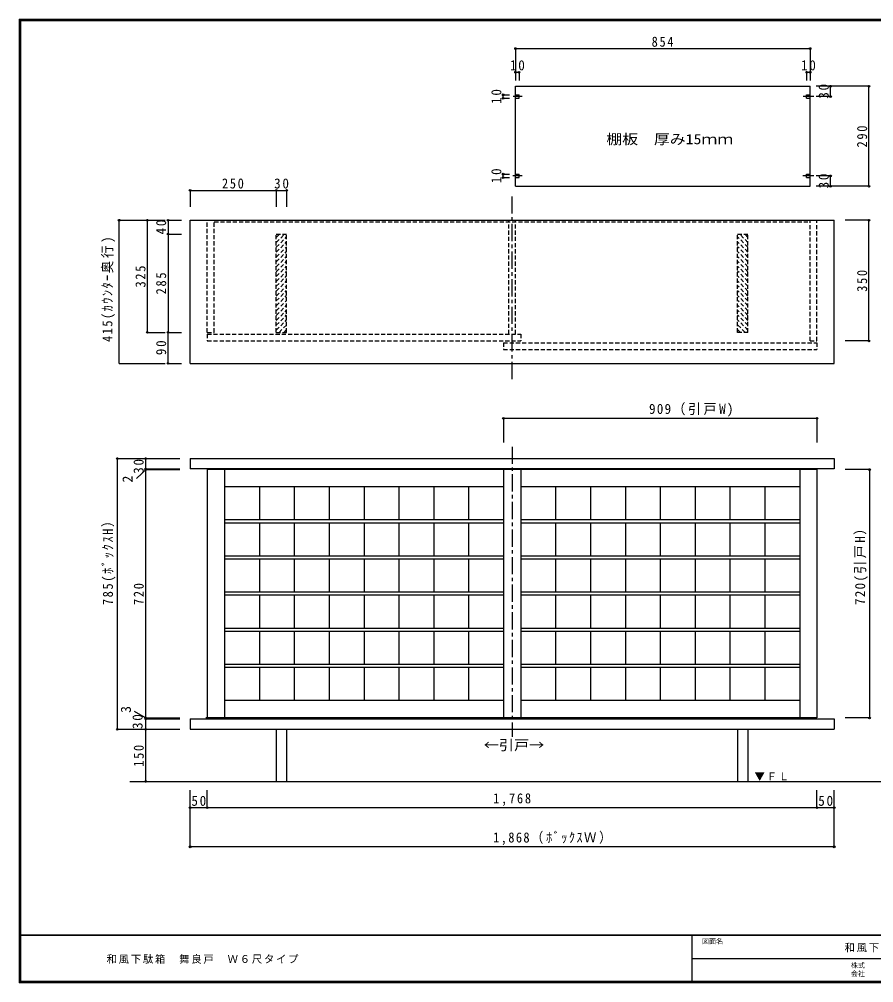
# Model space of a CAD drawing. Units: millimetres at full size, sheet at 1:10. Extents: x -1947 to 1953, y -1436 to 1392.
# Drawn here: x -1947 to 531, y -1402 to 1392 of the extents above; entities that cross this region are included whole.
import ezdxf
from ezdxf.enums import TextEntityAlignment as Align

# ---------------------------------------------------------------- set-up
doc = ezdxf.new("R2010")
doc.units = ezdxf.units.MM
doc.header["$LTSCALE"] = 10
doc.header["$PDMODE"] = 32
doc.header["$PDSIZE"] = 5
doc.linetypes.add('CHAIN1', pattern=[8, 5, -1, 1, -1])
doc.linetypes.add('DASHED1', pattern=[1.8, 1.2, -0.6])
for name, color, linetype in [('4-4', 7, 'Continuous'), ('F-1', 6, 'Continuous'), ('F-A', 7, 'Continuous')]:
    doc.layers.add(name, color=color, linetype=linetype)
doc.styles.add('ＭＳ ゴシック', font='')
doc.styles.get('ＭＳ ゴシック').set_extended_font_data('MS Gothic')

msp = doc.modelspace()

# ---------------------------------------------------------------- linework, layer by layer
at = {"layer": '4-4'}
for p, q in [((-507.33, 1306.62), (-507.33, 1213.95)), ((346.67, 1306.62), (346.67, 1213.95)), ((-497.33, 1238.2), (-497.33, 1213.95)), ((336.67, 1238.2), (336.67, 1213.95)), ((-507.33, 907.51), (-507.33, 1197.51)), ((-507.33, 1197.51), (346.67, 1197.51)), ((346.67, 907.51), (346.67, 1197.51)), ((517.5, 1197.51), (364.55, 1197.51)), ((-543.14, 1172.51), (-524.94, 1172.51)), ((-543.14, 1162.51), (-524.94, 1162.51)), ((406.22, 1167.51), (364.55, 1167.51)), ((-543.14, 942.51), (-524.94, 942.51)), ((-543.14, 932.51), (-524.94, 932.51)), ((406.22, 937.51), (364.55, 937.51)), ((-1451.33, 895.65), (-1451.33, 847.53)), ((-1201.33, 895.65), (-1201.33, 847.53)), ((-1171.33, 895.65), (-1171.33, 847.53)), ((-507.33, 907.51), (346.67, 907.51)), ((517.5, 907.51), (364.55, 907.51)), ((-1657.24, 809), (-1523.14, 809)), ((-1515.31, 809), (-1476.24, 809)), ((-1451.33, 394), (-1451.33, 809)), ((-1451.33, 809), (416.67, 809)), ((517.5, 809), (448.02, 809)), ((-1515.31, 769), (-1476.24, 769)), ((-1575.15, 484), (-1523.14, 484)), ((-1515.31, 484), (-1476.24, 484)), ((517.5, 459), (448.02, 459)), ((-1657.24, 394), (-1523.14, 394)), ((-1515.31, 394), (-1476.24, 394)), ((-542.33, 234.64), (-542.33, 164.25)), ((366.67, 234.64), (366.67, 164.25)), ((-1662.33, 118.01), (-1481.33, 118.01)), ((-1451.33, 118.01), (-1451.33, 88.01)), ((-1451.33, 118.01), (416.67, 118.01)), ((416.67, 118.01), (416.67, 88.01)), ((-1580.24, 88.01), (-1481.33, 88.01)), ((-1580.24, 86.01), (-1481.33, 86.01)), ((416.67, 88.01), (-1451.33, 88.01)), ((366.67, 86.01), (-1401.33, 86.01)), ((-1401.33, 86.01), (-1401.33, -633.99)), ((-1351.33, 86.01), (-1351.33, -633.99)), ((-542.33, 86.01), (-542.33, -633.99)), ((-492.33, 86.01), (-492.33, -633.99)), ((316.67, 86.01), (316.67, -633.99)), ((366.67, 86.01), (366.67, -633.99)), ((519.18, 86.01), (448.08, 86.01)), ((-542.33, 36.01), (-1351.33, 36.01)), ((316.67, 36.01), (-492.33, 36.01)), ((-542.33, -583.79), (-1351.33, -583.79)), ((316.67, -583.79), (-492.33, -583.79)), ((-1580.24, -633.99), (-1481.33, -633.99)), ((-1580.24, -636.99), (-1481.33, -636.99)), ((-1451.33, -636.99), (-1451.33, -666.99)), ((-1451.33, -636.99), (416.67, -636.99)), ((366.67, -633.99), (-1405.33, -633.99)), ((416.67, -636.99), (416.67, -666.99)), ((519.18, -633.99), (448.08, -633.99)), ((-1662.33, -666.99), (-1481.33, -666.99)), ((-1451.33, -666.99), (416.67, -666.99)), ((-1201.33, -666.99), (-1201.33, -817.99)), ((-1171.33, -666.99), (-1171.33, -817.99)), ((136.67, -666.99), (136.67, -817.99)), ((166.67, -666.99), (166.67, -817.99)), ((-1625.6, -817.99), (1321.11, -817.99)), ((-1451.33, -1007.6), (-1451.33, -843.35)), ((-1401.33, -894.19), (-1401.33, -843.35)), ((366.67, -894.19), (366.67, -843.35)), ((416.67, -1007.6), (416.67, -843.35))]:
    msp.add_line(p, q, dxfattribs=at)
at = {"layer": '4-4', "color": 4}
for p, q in [((-507.33, 1306.62), (346.67, 1306.62)), ((-507.33, 1238.2), (-497.33, 1238.2)), ((336.67, 1238.2), (346.67, 1238.2)), ((406.22, 1167.51), (406.22, 1197.51)), ((517.5, 907.51), (517.5, 1197.51)), ((-543.14, 1162.51), (-543.14, 1172.51)), ((-543.14, 932.51), (-543.14, 942.51)), ((406.22, 907.51), (406.22, 937.51)), ((-1451.33, 895.65), (-1201.33, 895.65)), ((-1201.33, 895.65), (-1171.33, 895.65)), ((-1657.24, 394), (-1657.24, 809)), ((-1575.15, 484), (-1575.15, 809)), ((-1515.31, 809), (-1515.31, 484)), ((517.5, 459), (517.5, 809)), ((-1515.31, 394), (-1515.31, 484)), ((366.67, 234.64), (-542.33, 234.64)), ((-1662.33, 120.01), (-1662.33, -667.99)), ((-1580.24, 118.01), (-1580.24, 88.01)), ((-1580.24, 88.01), (-1580.24, -636.99)), ((519.18, 86.01), (519.18, -633.99)), ((-1580.24, -636.99), (-1580.24, -666.99)), ((-1580.24, -667.99), (-1580.24, -817.99)), ((-1401.33, -894.19), (-1451.33, -894.19)), ((366.67, -894.19), (-1401.33, -894.19)), ((416.67, -894.19), (366.67, -894.19)), ((416.67, -1007.6), (-1451.33, -1007.6))]:
    msp.add_line(p, q, dxfattribs=at)
at = {"layer": '4-4', "linetype": 'CHAIN1'}
for p, q in [((-488.52, 1167.51), (-514.12, 1167.51)), ((357.55, 1167.51), (326.77, 1167.51)), ((-488.06, 937.51), (-515.4, 937.51)), ((357.55, 937.51), (326.16, 937.51))]:
    msp.add_line(p, q, dxfattribs=at)
at = {"layer": '4-4', "linetype": 'DASHED1'}
for p, q in [((-507.33, 1172.51), (-497.33, 1172.51)), ((-507.33, 1162.51), (-497.33, 1162.51)), ((-497.33, 1162.51), (-497.33, 1172.51)), ((336.67, 1172.51), (346.67, 1172.51)), ((336.67, 1162.51), (336.67, 1172.51)), ((336.67, 1162.51), (346.67, 1162.51)), ((-507.33, 942.51), (-497.33, 942.51)), ((-507.33, 932.51), (-497.33, 932.51)), ((-497.33, 932.51), (-497.33, 942.51)), ((336.67, 932.51), (336.67, 942.51)), ((336.67, 942.51), (346.67, 942.51)), ((336.67, 932.51), (346.67, 932.51)), ((-1401.33, 484), (-1401.33, 809)), ((-1381.33, 484), (-1381.33, 809)), ((-1381.33, 804), (346.67, 804)), ((-527.33, 479), (-527.33, 809)), ((-507.33, 479), (-507.33, 809)), ((346.67, 459), (346.67, 809)), ((-1201.33, 484), (-1201.33, 769)), ((-1201.33, 769), (-1171.33, 769)), ((-1201.33, 758.88), (-1191.2, 769)), ((-1201.33, 744.73), (-1177.06, 769)), ((-1201.33, 730.59), (-1171.33, 760.59)), ((-1171.33, 484), (-1171.33, 769)), ((136.67, 484), (136.67, 769)), ((136.67, 769), (166.67, 769)), ((166.67, 730.59), (136.67, 760.59)), ((166.67, 744.73), (142.41, 769)), ((166.67, 758.88), (156.55, 769)), ((166.67, 484), (166.67, 769)), ((-1201.33, 716.45), (-1171.33, 746.45)), ((-1201.33, 702.31), (-1171.33, 732.31)), ((166.67, 716.45), (136.67, 746.45)), ((166.67, 702.31), (136.67, 732.31)), ((-1201.33, 688.17), (-1171.33, 718.17)), ((-1201.33, 674.02), (-1171.33, 704.02)), ((166.67, 688.17), (136.67, 718.17)), ((166.67, 674.02), (136.67, 704.02)), ((-1201.33, 659.88), (-1171.33, 689.88)), ((-1201.33, 645.74), (-1171.33, 675.74)), ((166.67, 659.88), (136.67, 689.88)), ((166.67, 645.74), (136.67, 675.74)), ((-1201.33, 631.6), (-1171.33, 661.6)), ((-1201.33, 617.45), (-1171.33, 647.45)), ((166.67, 631.6), (136.67, 661.6)), ((166.67, 617.45), (136.67, 647.45)), ((-1201.33, 603.31), (-1171.33, 633.31)), ((-1201.33, 589.17), (-1171.33, 619.17)), ((166.67, 603.31), (136.67, 633.31)), ((166.67, 589.17), (136.67, 619.17)), ((-1201.33, 575.03), (-1171.33, 605.03)), ((-1201.33, 560.89), (-1171.33, 590.89)), ((166.67, 575.03), (136.67, 605.03)), ((166.67, 560.89), (136.67, 590.89)), ((-1201.33, 546.74), (-1171.33, 576.74)), ((-1201.33, 532.6), (-1171.33, 562.6)), ((166.67, 546.74), (136.67, 576.74)), ((166.67, 532.6), (136.67, 562.6)), ((-1201.33, 518.46), (-1171.33, 548.46)), ((-1201.33, 504.32), (-1171.33, 534.32)), ((166.67, 518.46), (136.67, 548.46)), ((166.67, 504.32), (136.67, 534.32)), ((-1201.33, 490.18), (-1171.33, 520.18)), ((-1193.36, 484), (-1171.33, 506.03)), ((166.67, 490.18), (136.67, 520.18)), ((158.71, 484), (136.67, 506.03)), ((-1401.33, 484), (-1381.33, 484)), ((-1401.33, 479), (-492.33, 479)), ((-1201.33, 484), (-1171.33, 484)), ((-1179.22, 484), (-1171.33, 491.89)), ((-492.33, 479), (-492.33, 459)), ((144.56, 484), (136.67, 491.89)), ((166.67, 484), (136.67, 484)), ((-542.33, 454), (-542.33, 434)), ((-542.33, 454), (366.67, 454)), ((366.67, 454), (366.67, 434)), ((-542.33, 434), (366.67, 434))]:
    msp.add_line(p, q, dxfattribs=at)
at = {"layer": '4-4', "color": 3, "linetype": 'CHAIN1'}
for p, q in [((-517.33, 348.26), (-517.33, 887.93)), ((-517.33, 152.51), (-517.33, -688.27))]:
    msp.add_line(p, q, dxfattribs=at)
at = {"layer": '4-4', "color": 3}
for p, q in [((-1607.16, 60.29), (-1575.85, 88.79)), ((-1250.2, 36.01), (-1250.2, -59.79)), ((-1149.08, 36.01), (-1149.08, -59.79)), ((-1047.95, 36.01), (-1047.95, -59.79)), ((-946.83, 36.01), (-946.83, -59.79)), ((-845.7, 36.01), (-845.7, -59.79)), ((-744.58, 36.01), (-744.58, -59.79)), ((-643.45, 36.01), (-643.45, -59.79)), ((-391.2, 36.01), (-391.2, -59.79)), ((-290.08, 36.01), (-290.08, -59.79)), ((-188.95, 36.01), (-188.95, -59.79)), ((-87.83, 36.01), (-87.83, -59.79)), ((13.3, 36.01), (13.3, -59.79)), ((114.42, 36.01), (114.42, -59.79)), ((215.55, 36.01), (215.55, -59.79)), ((-542.33, -59.79), (-1351.33, -59.79)), ((-542.33, -68.79), (-1351.33, -68.79)), ((-1250.2, -68.79), (-1250.2, -164.59)), ((-1149.08, -68.79), (-1149.08, -164.59)), ((-1047.95, -68.79), (-1047.95, -164.59)), ((-946.83, -68.79), (-946.83, -164.59)), ((-845.7, -68.79), (-845.7, -164.59)), ((-744.58, -68.79), (-744.58, -164.59)), ((-643.45, -68.79), (-643.45, -164.59)), ((316.67, -59.79), (-492.33, -59.79)), ((316.67, -68.79), (-492.33, -68.79)), ((-391.2, -68.79), (-391.2, -164.59)), ((-290.08, -68.79), (-290.08, -164.59)), ((-188.95, -68.79), (-188.95, -164.59)), ((-87.83, -68.79), (-87.83, -164.59)), ((13.3, -68.79), (13.3, -164.59)), ((114.42, -68.79), (114.42, -164.59)), ((215.55, -68.79), (215.55, -164.59)), ((-542.33, -164.59), (-1351.33, -164.59)), ((316.67, -164.59), (-492.33, -164.59)), ((-542.33, -173.59), (-1351.33, -173.59)), ((-1250.2, -173.59), (-1250.2, -269.39)), ((-1149.08, -173.59), (-1149.08, -269.39)), ((-1047.95, -173.59), (-1047.95, -269.39)), ((-946.83, -173.59), (-946.83, -269.39)), ((-845.7, -173.59), (-845.7, -269.39)), ((-744.58, -173.59), (-744.58, -269.39)), ((-643.45, -173.59), (-643.45, -269.39)), ((316.67, -173.59), (-492.33, -173.59)), ((-391.2, -173.59), (-391.2, -269.39)), ((-290.08, -173.59), (-290.08, -269.39)), ((-188.95, -173.59), (-188.95, -269.39)), ((-87.83, -173.59), (-87.83, -269.39)), ((13.3, -173.59), (13.3, -269.39)), ((114.42, -173.59), (114.42, -269.39)), ((215.55, -173.59), (215.55, -269.39)), ((-542.33, -269.39), (-1351.33, -269.39)), ((-542.33, -278.39), (-1351.33, -278.39)), ((-1250.2, -278.39), (-1250.2, -374.19)), ((-1149.08, -278.39), (-1149.08, -374.19)), ((-1047.95, -278.39), (-1047.95, -374.19)), ((-946.83, -278.39), (-946.83, -374.19)), ((-845.7, -278.39), (-845.7, -374.19)), ((-744.58, -278.39), (-744.58, -374.19)), ((-643.45, -278.39), (-643.45, -374.19)), ((316.67, -269.39), (-492.33, -269.39)), ((316.67, -278.39), (-492.33, -278.39)), ((-391.2, -278.39), (-391.2, -374.19)), ((-290.08, -278.39), (-290.08, -374.19)), ((-188.95, -278.39), (-188.95, -374.19)), ((-87.83, -278.39), (-87.83, -374.19)), ((13.3, -278.39), (13.3, -374.19)), ((114.42, -278.39), (114.42, -374.19)), ((215.55, -278.39), (215.55, -374.19)), ((-542.33, -374.19), (-1351.33, -374.19)), ((-542.33, -383.19), (-1351.33, -383.19)), ((-1250.2, -383.19), (-1250.2, -478.99)), ((-1149.08, -383.19), (-1149.08, -478.99)), ((-1047.95, -383.19), (-1047.95, -478.99)), ((-946.83, -383.19), (-946.83, -478.99)), ((-845.7, -383.19), (-845.7, -478.99)), ((-744.58, -383.19), (-744.58, -478.99)), ((-643.45, -383.19), (-643.45, -478.99)), ((316.67, -374.19), (-492.33, -374.19)), ((316.67, -383.19), (-492.33, -383.19)), ((-391.2, -383.19), (-391.2, -478.99)), ((-290.08, -383.19), (-290.08, -478.99)), ((-188.95, -383.19), (-188.95, -478.99)), ((-87.83, -383.19), (-87.83, -478.99)), ((13.3, -383.19), (13.3, -478.99)), ((114.42, -383.19), (114.42, -478.99)), ((215.55, -383.19), (215.55, -478.99)), ((-542.33, -478.99), (-1351.33, -478.99)), ((-542.33, -487.99), (-1351.33, -487.99)), ((-1250.2, -487.99), (-1250.2, -583.79)), ((-1149.08, -487.99), (-1149.08, -583.79)), ((-1047.95, -487.99), (-1047.95, -583.79)), ((-946.83, -487.99), (-946.83, -583.79)), ((-845.7, -487.99), (-845.7, -583.79)), ((-744.58, -487.99), (-744.58, -583.79)), ((-643.45, -487.99), (-643.45, -583.79)), ((316.67, -478.99), (-492.33, -478.99)), ((316.67, -487.99), (-492.33, -487.99)), ((-391.2, -487.99), (-391.2, -583.79)), ((-290.08, -487.99), (-290.08, -583.79)), ((-188.95, -487.99), (-188.95, -583.79)), ((-87.83, -487.99), (-87.83, -583.79)), ((13.3, -487.99), (13.3, -583.79)), ((114.42, -487.99), (114.42, -583.79)), ((215.55, -487.99), (215.55, -583.79)), ((-1612.99, -614.14), (-1574.62, -636.31))]:
    msp.add_line(p, q, dxfattribs=at)
at = {"layer": '4-4'}
msp.add_lwpolyline([(-1451.33, 394), (416.67, 394), (416.67, 809)], dxfattribs=at)
at = {"layer": '4-4', "linetype": 'DASHED1'}
for points in [[(346.67, 459), (366.67, 459), (366.67, 809)], [(-1401.33, 479), (-1401.33, 459), (-492.33, 459)]]:
    msp.add_lwpolyline(points, dxfattribs=at)
at = {"layer": '4-4', "color": 4}
for p in [(-507.33, 1306.62), (346.67, 1306.62), (-507.33, 1238.2), (-497.33, 1238.2), (336.67, 1238.2), (346.67, 1238.2), (-543.14, 1172.51), (406.22, 1197.51), (517.5, 1197.51), (-543.14, 1162.51), (406.22, 1167.51), (-543.14, 942.51), (-543.14, 932.51), (406.22, 937.51), (-1451.33, 895.65), (-1201.33, 895.65), (-1171.33, 895.65), (406.22, 907.51), (517.5, 907.51), (-1657.24, 809), (-1575.15, 809), (-1515.31, 809), (517.5, 809), (-1515.31, 769), (-1575.15, 484), (-1515.31, 484), (517.5, 459), (-1515.31, 394), (-542.33, 234.64), (366.67, 234.64), (-1662.33, 118.01), (-1580.24, 118.01), (-1580.24, 88.01), (-1580.24, 86.01), (519.18, 86.01), (-1580.24, -633.99), (-1580.24, -636.99), (519.18, -633.99), (-1662.33, -666.99), (-1580.24, -666.99), (-1580.24, -817.99), (-1451.33, -894.19), (-1401.33, -894.19), (366.67, -894.19), (416.67, -894.19), (-1451.33, -1007.6), (416.67, -1007.6)]:
    msp.add_point(p, dxfattribs=at)
at = {"layer": 'F-1'}
for p, q in [((-1946.69, 1391.67), (-1946.69, -1401.67)), ((-1946.69, 1391.67), (1953.31, 1391.67)), ((-1946.69, 1390), (1953.31, 1390)), ((-1946.69, 1388.33), (1953.31, 1388.33)), ((-1945.03, 1391.67), (-1945.03, -1401.67)), ((-1943.36, 1391.67), (-1943.36, -1401.67)), ((1953.31, -1263.33), (-1946.69, -1263.33)), ((1953.31, -1265), (-1946.69, -1265)), ((3.31, -1265), (3.31, -1398.33)), ((3.31, -1331.67), (1949.97, -1331.67)), ((1953.31, -1398.33), (-1946.69, -1398.33)), ((1953.31, -1400), (-1946.69, -1400)), ((1953.31, -1401.67), (-1946.69, -1401.67))]:
    msp.add_line(p, q, dxfattribs=at)

# ---------------------------------------------------------------- texts
at = {"layer": '4-4', "style": 'ＭＳ ゴシック'}
for s, width, p in [('棚板\u3000厚み15ｍｍ', 1.15, (-244.19, 1020.66)), ('←引戸→', 1.1, (-599.84, -736.11))]:
    msp.add_text(s, height=29.33, dxfattribs=dict(at, width=width)).set_placement(p, align=Align.BOTTOM_LEFT)
for s, p in [('2', (-1609.39, 48.56)), ('3', (-1614.18, -619.38))]:
    msp.add_text(s, height=29.33, rotation=90, dxfattribs=at).set_placement(p, align=Align.BOTTOM_LEFT)
at = {"layer": '4-4', "attachment_point": 7, "style": 'ＭＳ ゴシック'}
for s, insert, char_height in [('\\T1.27;\\W0.9;854', (-112.83, 1311.62), 29.33), ('\\T1.27;\\W0.95;10', (-523.58, 1243.2), 29.33), ('\\T1.27;\\W0.95;10', (320.42, 1243.2), 29.33), ('\\T1.27;\\W0.9;250', (-1358.83, 900.65), 29.33), ('\\T1.27;\\W0.95;30', (-1207.58, 900.65), 29.33), ('\\T1.19;\\W0.95;909（引戸W)', (-120.33, 239.64), 29.33), ('\\T1.17;▼ＦＬ', (185.55, -816.74), 21.99), ('\\T1.27;\\W0.95;50', (-1447.58, -889.19), 29.33), ('\\T1.28;\\W0.9;1,768', (-572.33, -889.19), 29.33), ('\\T1.27;\\W0.95;50', (370.42, -889.19), 29.33), ('\\T1.22;\\W0.9;1,868（ﾎﾞｯｸｽＷ）', (-572.33, -1002.6), 29.33)]:
    msp.add_mtext(s, dxfattribs=dict(at, insert=insert, char_height=char_height))
at = {"layer": '4-4', "char_height": 29.33, "attachment_point": 7, "rotation": 90, "style": 'ＭＳ ゴシック'}
for s, insert in [('\\T1.27;\\W0.95;30', (401.22, 1161.26)), ('\\T1.27;\\W0.95;10', (-548.14, 1146.26)), ('\\T1.27;\\W0.9;290', (512.5, 1020.01)), ('\\T1.27;\\W0.95;10', (-548.14, 916.26)), ('\\T1.27;\\W0.95;30', (401.22, 901.26)), ('\\T1.27;\\W0.95;40', (-1520.31, 767.75)), ('\\T1.23;\\W0.9;415(ｶｳﾝﾀｰ奥行)', (-1668.82, 456.19)), ('\\T1.27;\\W0.9;325', (-1580.15, 614)), ('\\T1.27;\\W0.9;285', (-1520.31, 594)), ('\\T1.27;\\W0.9;350', (512.5, 601.5)), ('\\T1.27;\\W0.95;90', (-1520.31, 417.75)), ('\\T1.27;\\W0.95;30', (-1585.63, 73.83)), ('\\T1.26;\\W0.9;785(ﾎﾞｯｸｽH）', (-1667.33, -306.99)), ('\\T1.19;\\W0.95;720(引戸H）', (514.18, -306.49)), ('\\T1.27;\\W0.9;720', (-1585.24, -306.49)), ('\\T1.27;\\W0.95;30', (-1588.71, -666.15)), ('\\T1.27;\\W0.9;150', (-1585.24, -775.49))]:
    msp.add_mtext(s, dxfattribs=dict(at, insert=insert))
at = {"layer": 'F-A', "style": 'ＭＳ ゴシック'}
for s, p in [('図面名', (33.31, -1293.33)), ('株式', (464.97, -1363)), ('会社', (464.97, -1387))]:
    msp.add_text(s, height=14.66, dxfattribs=at).set_placement(p, align=Align.BOTTOM_LEFT)
at = {"layer": 'F-A', "char_height": 21.99, "attachment_point": 7, "style": 'ＭＳ ゴシック'}
for s, insert in [('\\T1.17;和風下駄箱', (446.78, -1313.33)), ('\\T1.17;和風下駄箱\u3000舞良戸\u3000Ｗ６尺タイプ', (-1693.36, -1346.67))]:
    msp.add_mtext(s, dxfattribs=dict(at, insert=insert))

doc.saveas('drawing.dxf')
